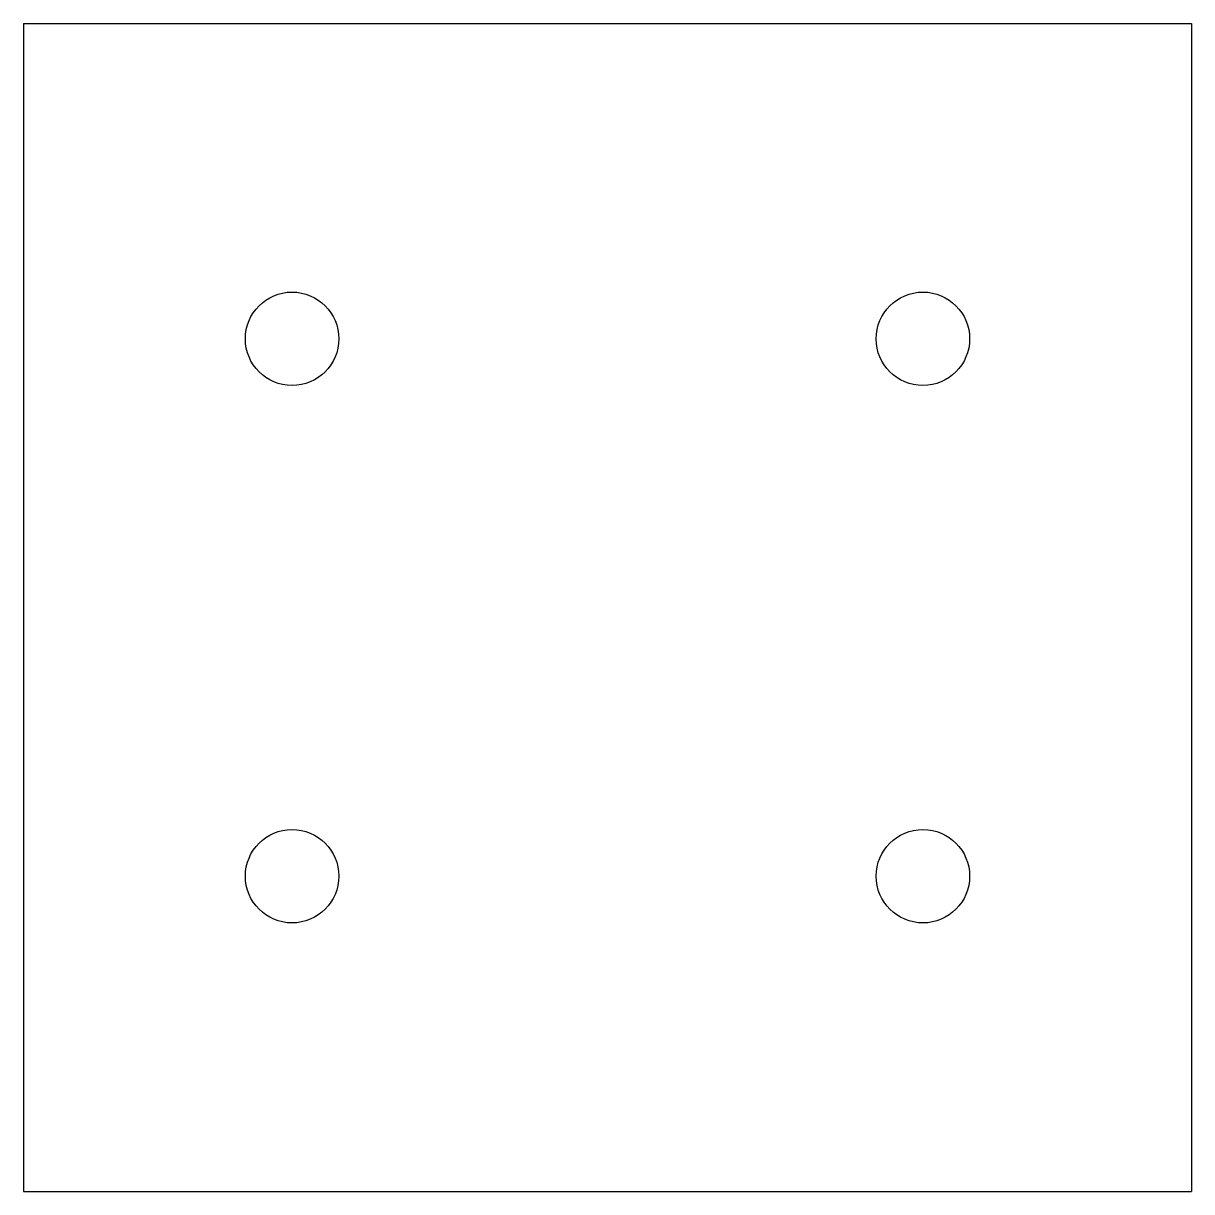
# Model space of a CAD drawing. Header units: millimetres. Extents: x -31.8 to 31.8, y -31.8 to 31.8.
import ezdxf

# ---------------------------------------------------------------- set-up
doc = ezdxf.new("R2010")
doc.units = ezdxf.units.MM

msp = doc.modelspace()

# ---------------------------------------------------------------- linework, layer by layer
at = {"color": 7, "linetype": 'Continuous'}
for p, q in [((-31.75, 31.75), (31.75, 31.75)), ((-31.75, 31.75), (-31.75, -31.75)), ((31.75, 31.75), (31.75, -31.75)), ((-31.75, -31.75), (31.75, -31.75))]:
    msp.add_line(p, q, dxfattribs=at)
for centre in [(-17.145, 14.605), (17.145, 14.605), (-17.145, -14.605), (17.145, -14.605)]:
    msp.add_circle(centre, 2.54, dxfattribs=at)

doc.saveas('drawing.dxf')
